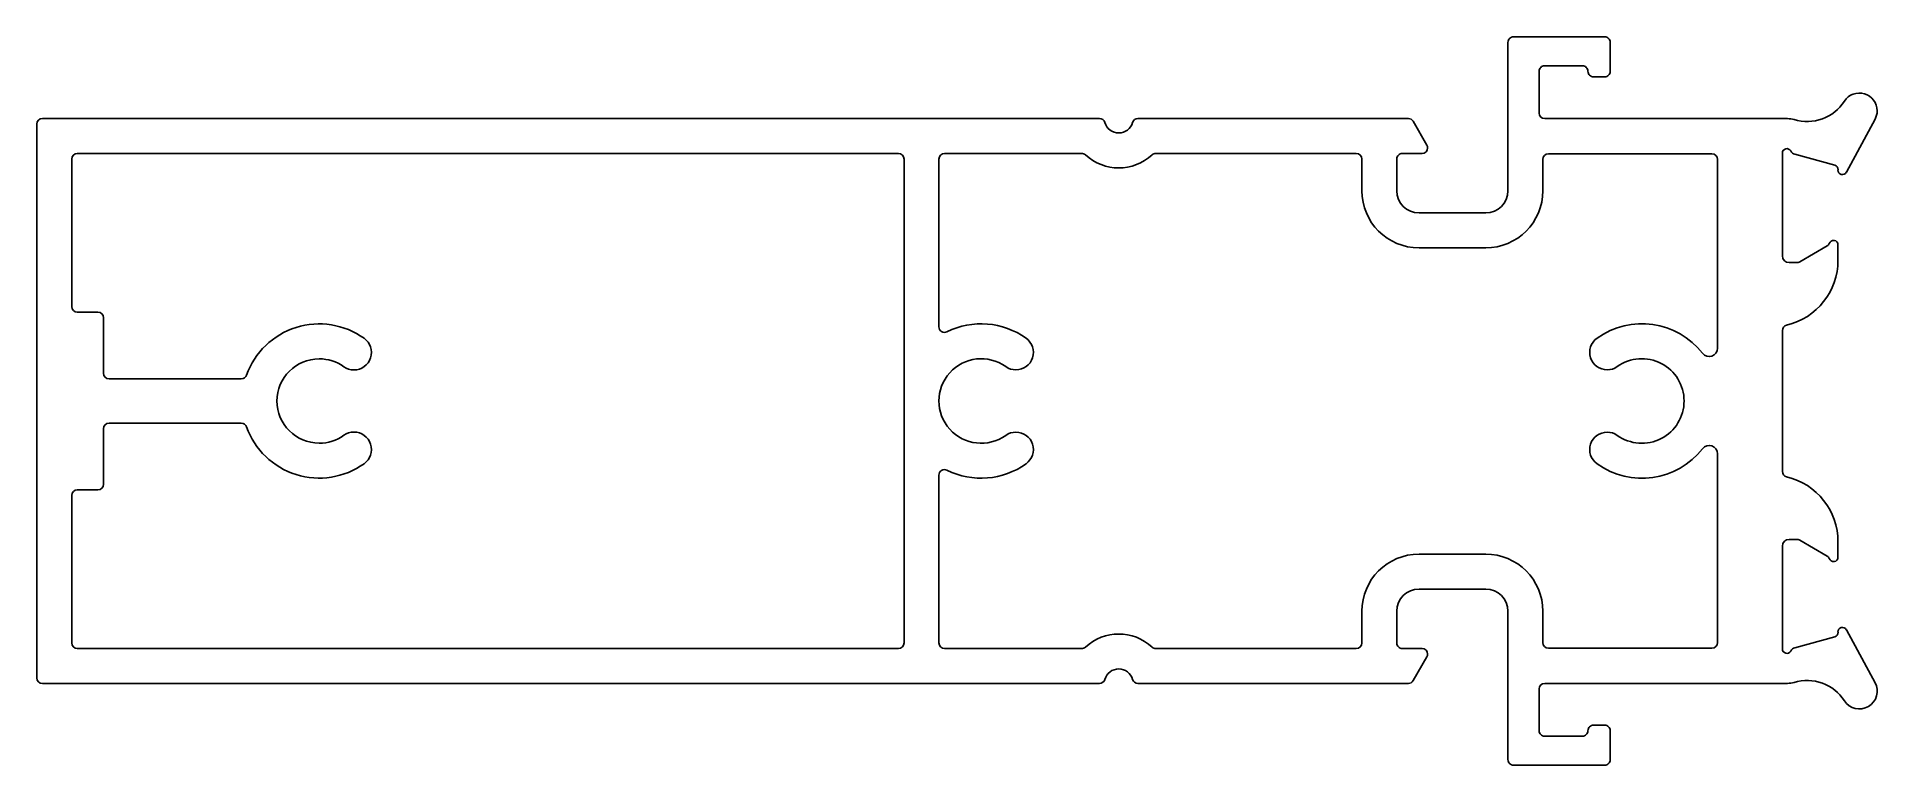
# Model space of a CAD drawing. Header units: inches. Extents: x -35.4 to 47.3, y -3.2 to 29.6.
import ezdxf

# ---------------------------------------------------------------- set-up
doc = ezdxf.new("R2010")
doc.units = ezdxf.units.IN
doc.header["$MEASUREMENT"] = 0
doc.layers.add('1', color=7, linetype='Continuous')
doc.layers.add('CLIP', color=7, linetype='Continuous')

msp = doc.modelspace()

# ---------------------------------------------------------------- linework, layer by layer
at = {"layer": '1', "color": 7, "linetype": 'Continuous'}
msp.add_arc((7.051, 13.215), 1.9, 54.46694, 305.53306, dxfattribs=at)
at = {"layer": 'CLIP', "color": 7, "linetype": 'Continuous'}
for p, q in [((30.741, 22.669), (30.741, 29.34)), ((30.991, 29.59), (35.086, 29.59)), ((35.336, 29.34), (35.336, 28.04)), ((34.086, 28.29), (32.391, 28.29)), ((32.141, 28.04), (32.141, 26.161)), ((35.086, 27.79), (34.586, 27.79)), ((-35.418, 13.215), (-35.418, 25.665)), ((-35.168, 25.915), (12.372, 25.915)), ((14.101, 25.915), (26.261, 25.915)), ((26.477, 25.79), (27.095, 24.72)), ((32.391, 25.911), (43.313, 25.911)), ((47.248, 25.881), (45.957, 23.497)), ((-33.848, 17.461), (-33.848, 24.095)), ((-33.598, 24.345), (3.331, 24.345)), ((3.581, 24.095), (3.581, 12.834)), ((5.151, 24.095), (5.151, 16.549)), ((11.566, 24.345), (5.401, 24.345)), ((23.921, 24.345), (14.906, 24.345)), ((24.171, 22.669), (24.171, 24.095)), ((25.741, 24.095), (25.741, 22.669)), ((26.878, 24.345), (25.991, 24.345)), ((32.311, 24.08), (32.311, 22.669)), ((39.911, 24.33), (32.561, 24.33)), ((40.161, 15.591), (40.161, 24.08)), ((43.081, 24.362), (43.081, 19.736)), ((45.436, 23.818), (43.642, 24.311)), ((26.741, 21.669), (29.741, 21.669)), ((29.741, 20.099), (26.741, 20.099)), ((43.865, 19.476), (45.102, 20.19)), ((45.581, 20.236), (45.581, 19.543)), ((43.381, 19.436), (43.715, 19.436)), ((-32.668, 17.211), (-33.598, 17.211)), ((-32.418, 14.461), (-32.418, 16.961)), ((43.274, 16.624), (43.274, 16.624)), ((43.081, 16.381), (43.081, 13.215)), ((-26.222, 14.211), (-32.168, 14.211)), ((-35.418, 0.765), (-35.418, 13.215)), ((3.581, 12.834), (3.581, 2.335)), ((43.081, 13.215), (43.081, 10.049)), ((-32.418, 9.468), (-32.418, 11.968)), ((-32.168, 12.218), (-26.222, 12.218)), ((40.161, 2.35), (40.161, 10.839)), ((-33.598, 9.218), (-32.668, 9.218)), ((5.151, 9.881), (5.151, 2.335)), ((43.274, 9.805), (43.274, 9.805)), ((-33.848, 2.335), (-33.848, 8.968)), ((43.081, 6.694), (43.081, 2.067)), ((43.715, 6.994), (43.381, 6.994)), ((45.102, 6.239), (43.865, 6.953)), ((45.581, 6.886), (45.581, 6.194)), ((26.741, 6.33), (29.741, 6.33)), ((29.741, 4.76), (26.741, 4.76)), ((24.171, 2.335), (24.171, 3.76)), ((25.741, 3.76), (25.741, 2.335)), ((30.741, -2.91), (30.741, 3.76)), ((32.311, 3.76), (32.311, 2.35)), ((43.642, 2.119), (45.436, 2.611)), ((45.957, 2.932), (47.248, 0.548)), ((3.331, 2.085), (-33.598, 2.085)), ((5.401, 2.085), (11.566, 2.085)), ((14.906, 2.085), (23.921, 2.085)), ((25.991, 2.085), (26.878, 2.085)), ((27.095, 1.71), (26.477, 0.64)), ((32.561, 2.1), (39.911, 2.1)), ((12.372, 0.515), (-35.168, 0.515)), ((26.261, 0.515), (14.101, 0.515)), ((32.141, 0.269), (32.141, -1.61)), ((43.313, 0.519), (32.391, 0.519)), ((34.586, -1.36), (35.086, -1.36)), ((35.336, -1.61), (35.336, -2.91)), ((32.391, -1.86), (34.086, -1.86)), ((35.086, -3.16), (30.991, -3.16))]:
    msp.add_line(p, q, dxfattribs=at)
for centre, radius, start, end in [((30.991, 29.34), 0.25, 89.99996, 180.00004), ((35.086, 29.34), 0.25, 359.99996, 90.00004), ((32.391, 28.04), 0.25, 89.99996, 180.00004), ((34.086, 28.04), 0.25, 359.99996, 90.00004), ((34.586, 28.04), 0.25, 179.99996, 270.00004), ((35.086, 28.04), 0.25, 269.99996, 0.00004), ((44.191, 27.779), 2, 252.97114, 327.19384), ((46.545, 26.262), 0.8, 0, 147.19384), ((-35.168, 25.665), 0.25, 90, 180), ((12.372, 25.665), 0.25, 16.12764, 90), ((13.236, 25.915), 0.65, 196.12764, 343.87236), ((14.101, 25.665), 0.25, 90, 163.87236), ((26.261, 25.665), 0.25, 30.00002, 90), ((32.391, 26.161), 0.25, 180, 270), ((43.313, 24.911), 1, 72.97114, 90), ((46.545, 26.262), 0.8, 331.56358, 0), ((-33.598, 24.095), 0.25, 90, 180), ((3.331, 24.095), 0.25, 0, 90), ((5.401, 24.095), 0.25, 90, 180), ((11.566, 24.095), 0.25, 47.46313, 90), ((13.236, 25.915), 2.22, 227.46313, 312.53687), ((14.906, 24.095), 0.25, 90, 132.53687), ((23.921, 24.095), 0.25, 360, 90), ((25.991, 24.095), 0.25, 89.99996, 180.00004), ((26.878, 24.595), 0.25, 270.00006, 360), ((26.878, 24.595), 0.25, 360, 30.00002), ((32.561, 24.08), 0.25, 90, 180), ((39.911, 24.08), 0.25, 0, 90), ((43.281, 24.362), 0.2, 28.39898, 180), ((43.721, 24.6), 0.3, 208.39898, 254.64258), ((45.383, 23.625), 0.2, 355.3109, 74.64258), ((45.781, 23.592), 0.2, 175.3109, 331.56358), ((26.741, 22.669), 2.57, 180, 270), ((26.741, 22.669), 1, 180, 270), ((29.741, 22.669), 1, 270, 0), ((29.741, 22.669), 2.57, 270, 0), ((45.002, 20.363), 0.2, 300.00002, 341.40961), ((45.381, 20.236), 0.2, 0, 161.40961), ((43.381, 19.736), 0.3, 180, 270), ((42.581, 19.543), 3, 283.34243, 359.99995), ((43.715, 19.736), 0.3, 270, 300.00002), ((-33.598, 17.461), 0.25, 180, 270), ((-32.668, 16.961), 0.25, 0, 90), ((-22.719, 13.211), 3.47, 54.46691, 160.36541), ((7.051, 13.215), 3.47, 54.46691, 116.33043), ((36.761, 13.215), 3.47, 38.15323, 125.53309), ((43.331, 16.381), 0.25, 103.34243, 180), ((-21.158, 15.396), 0.785, 270, 54.46694), ((5.401, 16.549), 0.25, 180, 296.33043), ((8.612, 15.4), 0.785, 270, 54.46694), ((35.201, 15.4), 0.785, 125.53306, 270), ((-22.719, 13.211), 1.9, 90, 179.90234), ((-22.719, 13.211), 1.9, 54.46694, 90), ((36.761, 13.215), 1.9, 360, 125.53306), ((39.786, 15.591), 0.376, 218.15323, 0), ((-32.168, 14.461), 0.25, 180, 270), ((-26.222, 14.461), 0.25, 270, 340.36541), ((-21.158, 15.396), 0.785, 234.46694, 270), ((8.612, 15.4), 0.785, 234.46694, 270), ((35.201, 15.4), 0.785, 270, 305.53306), ((-22.719, 13.218), 1.9, 180.09766, 270), ((36.761, 13.215), 1.9, 234.46694, 0), ((-32.168, 11.968), 0.25, 90, 180), ((-26.222, 11.968), 0.25, 19.63459, 90), ((-22.719, 13.218), 3.47, 199.63459, 305.53309), ((-22.719, 13.218), 1.9, 270, 305.53306), ((-21.158, 11.033), 0.785, 90, 125.53306), ((-21.158, 11.033), 0.785, 305.53306, 90), ((8.612, 11.03), 0.785, 90, 125.53306), ((8.612, 11.03), 0.785, 305.53306, 90), ((35.201, 11.03), 0.785, 90, 234.46694), ((35.201, 11.03), 0.785, 54.46694, 90), ((36.761, 13.215), 3.47, 234.46691, 321.84677), ((39.786, 10.839), 0.376, 0, 141.84677), ((5.401, 9.881), 0.25, 63.66957, 180), ((7.051, 13.215), 3.47, 243.66957, 305.53309), ((43.331, 10.049), 0.25, 180, 256.65757), ((-33.598, 8.968), 0.25, 90, 180), ((-32.668, 9.468), 0.25, 270, 0), ((42.581, 6.886), 3, 0.00005, 76.65757), ((43.381, 6.694), 0.3, 90, 180), ((43.715, 6.694), 0.3, 59.99998, 90), ((26.741, 3.76), 2.57, 90, 180), ((29.741, 3.76), 2.57, 0, 90), ((45.002, 6.066), 0.2, 18.59039, 59.99998), ((45.381, 6.194), 0.2, 198.59039, 0), ((26.741, 3.76), 1, 90, 180), ((29.741, 3.76), 1, 360, 90), ((13.236, 0.515), 2.22, 47.46313, 132.53687), ((45.383, 2.804), 0.2, 285.35742, 4.6891), ((45.781, 2.837), 0.2, 28.43642, 184.6891), ((-33.598, 2.335), 0.25, 180, 270), ((3.331, 2.335), 0.25, 270, 0), ((5.401, 2.335), 0.25, 180, 270), ((11.566, 2.335), 0.25, 270, 312.53687), ((14.906, 2.335), 0.25, 227.46313, 270), ((23.921, 2.335), 0.25, 270, 0), ((25.991, 2.335), 0.25, 179.99996, 270.00004), ((26.878, 1.835), 0.25, 0, 89.99994), ((26.878, 1.835), 0.25, 329.99998, 0), ((32.561, 2.35), 0.25, 180, 270), ((39.911, 2.35), 0.25, 270, 0), ((43.281, 2.067), 0.2, 180, 331.60102), ((43.721, 1.829), 0.3, 105.35742, 151.60102), ((13.236, 0.515), 0.65, 16.12764, 163.87236), ((-35.168, 0.765), 0.25, 180, 270), ((12.372, 0.765), 0.25, 270, 343.87236), ((14.101, 0.765), 0.25, 196.12764, 270), ((26.261, 0.765), 0.25, 270, 329.99998), ((32.391, 0.269), 0.25, 90, 180), ((43.313, 1.519), 1, 270, 287.02886), ((44.191, -1.35), 2, 32.80616, 107.02886), ((46.545, 0.167), 0.8, 212.80616, 28.43642), ((32.391, -1.61), 0.25, 179.99996, 270.00004), ((34.086, -1.61), 0.25, 269.99996, 0.00004), ((34.586, -1.61), 0.25, 89.99996, 180.00004), ((35.086, -1.61), 0.25, 359.99996, 90.00004), ((30.991, -2.91), 0.25, 179.99996, 270.00004), ((35.086, -2.91), 0.25, 269.99996, 0.00004)]:
    msp.add_arc(centre, radius, start, end, dxfattribs=at)

doc.saveas('drawing.dxf')
